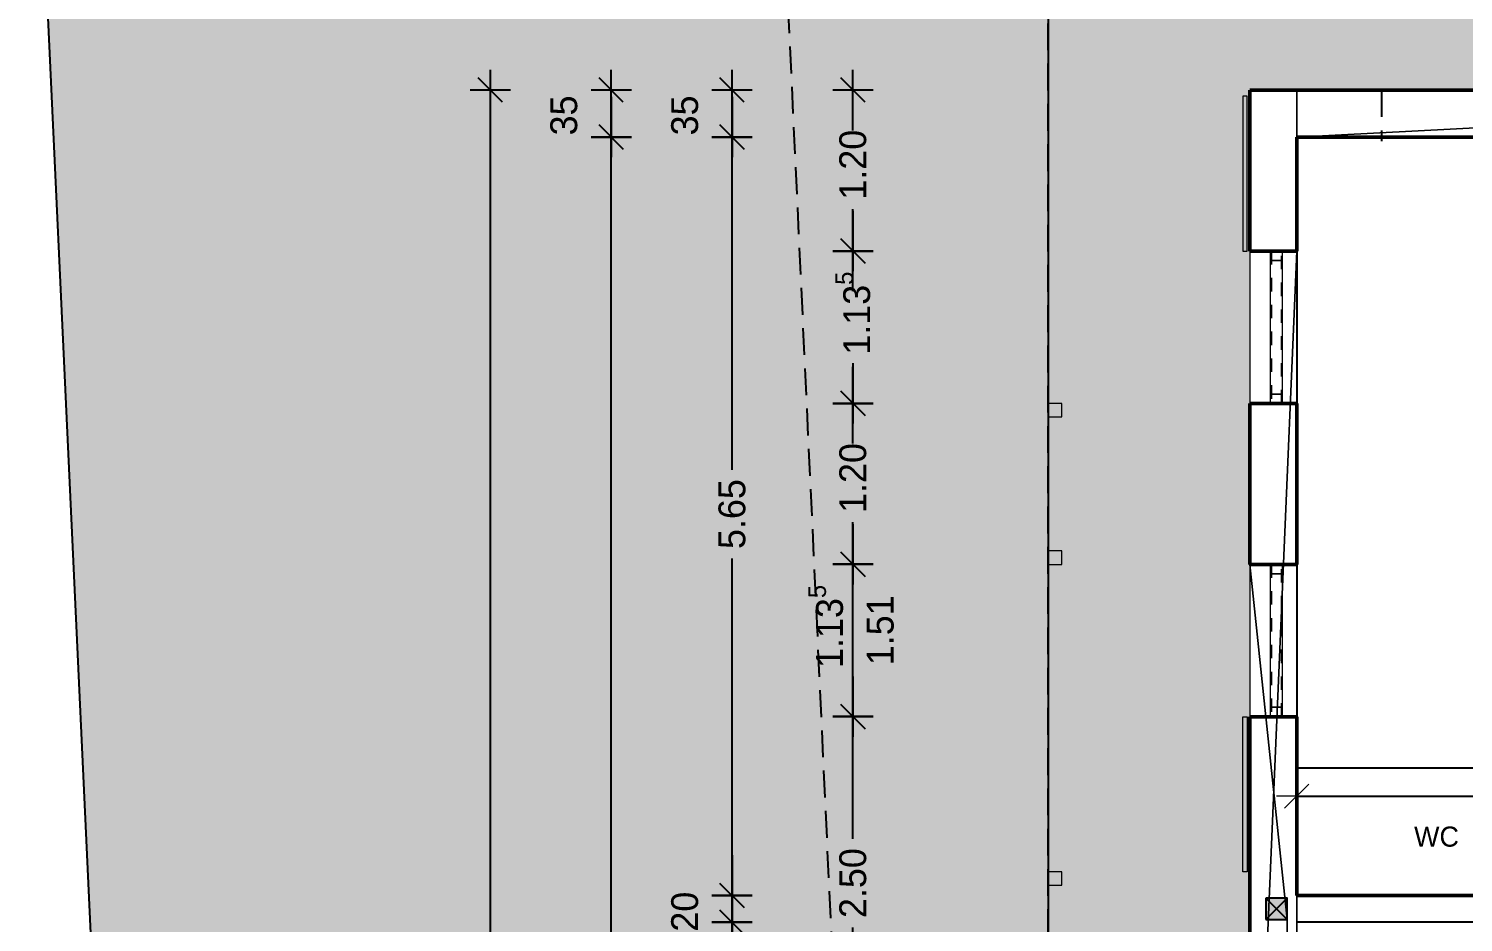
# Model space of a CAD drawing. Header units: metres. Extents: x 148.5 to 220.7, y 14.2 to 65.9.
# Drawn here: x 149.7 to 160.39, y 40.28 to 46.94 of the extents above; entities that cross this region are included whole.
import ezdxf

# ---------------------------------------------------------------- set-up
doc = ezdxf.new("R2010")
doc.units = ezdxf.units.M
doc.header["$XCLIPFRAME"] = 2
doc.header["$PDMODE"] = 65
for name, pattern in [('AUSGEZOGEN', [0]), ('PUNKT2_S9', [0.1, 0, -0.1]), ('VERDECKT2_S2', [0.27, 0.2, -0.07])]:
    doc.linetypes.add(name, pattern=pattern)
for name, color, linetype, lineweight in [('Allgemein01', 7, 'AUSGEZOGEN', 13), ('Allgemein03', 7, 'AUSGEZOGEN', 25), ('Design', 7, 'AUSGEZOGEN', 18), ('Fenster', 7, 'AUSGEZOGEN', 13), ('Fensterbank', 7, 'AUSGEZOGEN', 13), ('Fensterbrüstung', 7, 'AUSGEZOGEN', 13), ('Pfosten_ Stützen', 7, 'AUSGEZOGEN', 13), ('Raum', 250, 'AUSGEZOGEN', 13), ('Standard', 7, 'AUSGEZOGEN', 25), ('Stütze Holz', 7, 'AUSGEZOGEN', 13), ('Verschattung', 7, 'AUSGEZOGEN', 13), ('Wand Holz nicht tragend', 7, 'AUSGEZOGEN', 13), ('Wand Holz tragend', 7, 'AUSGEZOGEN', 13)]:
    doc.layers.add(name, color=color, linetype=linetype, lineweight=lineweight)
doc.styles.add('Posterama Text Light', font='')
doc.styles.get('Posterama Text Light').set_extended_font_data('Posterama Text Light')
doc.dimstyles.new('DIMSTYLE_3', dxfattribs={"dimtxt": 0.2, "dimasz": 0.3, "dimexe": 0, "dimexo": 1e-06, "dimgap": 0.1, "dimtad": 0, "dimrnd": 0.005, "dimzin": 0, "dimdsep": 46, "dimtxsty": 'Posterama Text Light', "dimblk1": 'ALL_ML_STRICH', "dimblk2": 'ALL_ML_STRICH', "dimsah": 1, "dimcen": 0, "dimse1": 1, "dimse2": 1, "dimclrd": 7, "dimclre": 7, "dimclrt": 7, "dimadec": 0, "dimazin": 0, "dimtfac": 1, "dimtdec": 0, "dimtix": 1, "dimtmove": 2, "dimatfit": 3, "dimfxl": 0, "dimtzin": 0, "dimlwd": 0, "dimlwe": 25, "dimarcsym": 0})
doc.dimstyles.new('DIMSTYLE_4', dxfattribs={"dimtxt": 0.2, "dimasz": 0.3, "dimexe": 0, "dimexo": 1e-06, "dimgap": 0.1, "dimtad": 0, "dimrnd": 0.005, "dimzin": 0, "dimdsep": 46, "dimtxsty": 'Posterama Text Light', "dimblk1": 'ALL_ML_STRICH', "dimblk2": 'ALL_ML_STRICH', "dimsah": 1, "dimcen": 0, "dimse1": 1, "dimse2": 1, "dimclrd": 7, "dimclre": 7, "dimclrt": 7, "dimadec": 0, "dimazin": 0, "dimtfac": 1, "dimtdec": 0, "dimtix": 1, "dimtmove": 2, "dimatfit": 3, "dimfxl": 0, "dimtzin": 0, "dimlwd": 0, "dimlwe": 25, "dimarcsym": 0})
doc.dimstyles.new('DIMSTYLE_5', dxfattribs={"dimtxt": 0.2, "dimasz": 0.3, "dimexe": 0, "dimexo": 1e-06, "dimgap": 0.1, "dimtad": 0, "dimdec": 3, "dimrnd": 0.005, "dimzin": 0, "dimdsep": 46, "dimtxsty": 'Posterama Text Light', "dimblk1": 'ALL_ML_STRICH', "dimblk2": 'ALL_ML_STRICH', "dimsah": 1, "dimcen": 0, "dimse1": 1, "dimse2": 1, "dimclrd": 7, "dimclre": 7, "dimclrt": 7, "dimadec": 0, "dimazin": 0, "dimtfac": 1, "dimtdec": 0, "dimtix": 1, "dimtmove": 2, "dimatfit": 3, "dimfxl": 0, "dimtzin": 0, "dimlwd": 0, "dimlwe": 25, "dimarcsym": 0})
doc.dimstyles.new('DIMSTYLE_8', dxfattribs={"dimtxt": 0.2, "dimasz": 0.3, "dimexe": 0, "dimexo": 1e-06, "dimgap": 0.1, "dimtad": 2, "dimdec": 1, "dimlfac": 100, "dimrnd": 0.5, "dimzin": 0, "dimdsep": 46, "dimtxsty": 'Posterama Text Light', "dimblk1": 'ALL_ML_STRICH', "dimblk2": 'ALL_ML_STRICH', "dimsah": 1, "dimcen": 0, "dimse1": 1, "dimse2": 1, "dimclrd": 7, "dimclre": 7, "dimclrt": 7, "dimadec": 0, "dimazin": 0, "dimtfac": 1, "dimtdec": 0, "dimtix": 1, "dimtmove": 2, "dimatfit": 3, "dimfxl": 0, "dimtvp": 1.2, "dimtzin": 0, "dimlwd": 0, "dimlwe": 18, "dimarcsym": 0})
doc.dimstyles.new('DIMSTYLE_9', dxfattribs={"dimtxt": 0.2, "dimasz": 0.3, "dimexe": 0, "dimexo": 1e-06, "dimgap": 0.1, "dimtad": 2, "dimdec": 3, "dimrnd": 0.005, "dimzin": 0, "dimdsep": 46, "dimtxsty": 'Posterama Text Light', "dimblk1": 'ALL_ML_STRICH', "dimblk2": 'ALL_ML_STRICH', "dimsah": 1, "dimcen": 0, "dimse1": 1, "dimse2": 1, "dimclrd": 7, "dimclre": 7, "dimclrt": 7, "dimadec": 0, "dimazin": 0, "dimtfac": 1, "dimtdec": 0, "dimtix": 1, "dimtmove": 2, "dimatfit": 3, "dimfxl": 0, "dimtzin": 0, "dimlwd": 0, "dimlwe": 18, "dimarcsym": 0})
picture_1 = doc.add_image_def('image1.jpg', size_in_pixel=(256, 256))
picture_2 = doc.add_image_def('image2.jpg', size_in_pixel=(256, 256))

# ---------------------------------------------------------------- blocks, each defined once
blk = doc.blocks.new('ALL_ML_STRICH')
at = {"color": 0, "linetype": 'ByBlock', "lineweight": -2}
for p, q in [((0, -0.5), (0, 0.5)), ((-1, 0), (0.5, 0)), ((-0.3, -0.3), (0.3, 0.3))]:
    blk.add_line(p, q, dxfattribs=at)
blk = doc.blocks.new('*D79')
at = {"layer": 'DEFPOINTS', "color": 7, "linetype": 'AUSGEZOGEN', "lineweight": 25, "transparency": 33554687}
for p in [(158.798, 51.849), (158.798, 46.485), (172.798, 46.485)]:
    blk.add_point(p, dxfattribs=at)
at = {"layer": 'Standard', "color": 7, "linetype": 'AUSGEZOGEN', "lineweight": -2, "transparency": 33554687}
for p, q in [((158.798, 51.849), (165.41, 51.849)), ((166.21, 51.849), (172.798, 51.849))]:
    blk.add_line(p, q, dxfattribs=at)
at = {"layer": 'Standard', "color": 7, "linetype": 'AUSGEZOGEN', "lineweight": 25, "transparency": 33554687, "xscale": 0.3, "yscale": 0.3, "zscale": 0.3, "rotation": 180}
blk.add_blockref('ALL_ML_STRICH', (158.798, 51.849), dxfattribs=at)
at = {"layer": 'Standard', "color": 7, "linetype": 'AUSGEZOGEN', "lineweight": 25, "transparency": 33554687, "xscale": 0.3, "yscale": 0.3, "zscale": 0.3}
blk.add_blockref('ALL_ML_STRICH', (172.798, 51.849), dxfattribs=at)
at = {"layer": 'Standard', "color": 7, "linetype": 'AUSGEZOGEN', "lineweight": 25, "transparency": 33554687, "insert": (165.81, 51.849), "char_height": 0.2, "width": 1, "attachment_point": 5, "style": 'Posterama Text Light'}
blk.add_mtext('\\A1;{\\A1;{14.00\\H0.132000;\\S^ ;}}', dxfattribs=at)
blk = doc.blocks.new('*D81')
at = {"layer": 'DEFPOINTS', "color": 7, "linetype": 'AUSGEZOGEN', "lineweight": 25, "transparency": 33554687}
for p in [(158.798, 46.485), (153.143, 28.482), (158.798, 28.482)]:
    blk.add_point(p, dxfattribs=at)
at = {"layer": 'Standard', "color": 7, "linetype": 'AUSGEZOGEN', "lineweight": -2, "transparency": 33554687}
for p, q in [((153.143, 37.982), (153.143, 46.485)), ((153.143, 28.482), (153.143, 37.042))]:
    blk.add_line(p, q, dxfattribs=at)
at = {"layer": 'Standard', "color": 7, "linetype": 'AUSGEZOGEN', "lineweight": 25, "transparency": 33554687, "xscale": 0.3, "yscale": 0.3, "zscale": 0.3}
for p, rotation in [((153.143, 46.485), 90), ((153.143, 28.482), 270)]:
    blk.add_blockref('ALL_ML_STRICH', p, dxfattribs=dict(at, rotation=rotation))
at = {"layer": 'Standard', "color": 7, "linetype": 'AUSGEZOGEN', "lineweight": 25, "transparency": 33554687, "insert": (153.143, 37.512), "char_height": 0.2, "width": 1.2, "attachment_point": 5, "rotation": 90, "style": 'Posterama Text Light'}
blk.add_mtext('\\A1;{\\A1;{18.00\\H0.132000;\\S5^ ;}}', dxfattribs=at)
blk = doc.blocks.new('*D92')
at = {"layer": 'DEFPOINTS', "color": 7, "linetype": 'AUSGEZOGEN', "lineweight": 25, "transparency": 33554687}
for p in [(159.148, 46.135), (154.043, 28.832), (159.148, 28.832)]:
    blk.add_point(p, dxfattribs=at)
at = {"layer": 'Standard', "color": 7, "linetype": 'AUSGEZOGEN', "lineweight": -2, "transparency": 33554687}
for p, q in [((154.043, 38.009), (154.043, 46.135)), ((154.043, 28.832), (154.043, 37.069))]:
    blk.add_line(p, q, dxfattribs=at)
at = {"layer": 'Standard', "color": 7, "linetype": 'AUSGEZOGEN', "lineweight": 25, "transparency": 33554687, "xscale": 0.3, "yscale": 0.3, "zscale": 0.3}
for p, rotation in [((154.043, 46.135), 90), ((154.043, 28.832), 270)]:
    blk.add_blockref('ALL_ML_STRICH', p, dxfattribs=dict(at, rotation=rotation))
at = {"layer": 'Standard', "color": 7, "linetype": 'AUSGEZOGEN', "lineweight": 25, "transparency": 33554687, "insert": (154.043, 37.539), "char_height": 0.2, "width": 1.2, "attachment_point": 5, "rotation": 90, "style": 'Posterama Text Light'}
blk.add_mtext('\\A1;{\\A1;{17.30\\H0.132000;\\S5^ ;}}', dxfattribs=at)
blk = doc.blocks.new('*D93')
at = {"layer": 'DEFPOINTS', "color": 7, "linetype": 'AUSGEZOGEN', "lineweight": 25, "transparency": 33554687}
for p in [(158.798, 46.485), (154.043, 46.135), (159.148, 46.135)]:
    blk.add_point(p, dxfattribs=at)
at = {"layer": 'Standard', "color": 7, "linetype": 'AUSGEZOGEN', "lineweight": -2, "transparency": 33554687}
blk.add_line((154.043, 46.135), (154.043, 46.485), dxfattribs=at)
at = {"layer": 'Standard', "color": 7, "linetype": 'AUSGEZOGEN', "lineweight": 25, "transparency": 33554687, "xscale": 0.3, "yscale": 0.3, "zscale": 0.3}
for p, rotation in [((154.043, 46.485), 90), ((154.043, 46.135), 270)]:
    blk.add_blockref('ALL_ML_STRICH', p, dxfattribs=dict(at, rotation=rotation))
at = {"layer": 'Standard', "color": 7, "linetype": 'AUSGEZOGEN', "lineweight": 25, "transparency": 33554687, "insert": (153.691, 46.296), "char_height": 0.2, "width": 0.8, "attachment_point": 5, "rotation": 90, "style": 'Posterama Text Light'}
blk.add_mtext('\\A1;{\\A1;{35\\H0.132000;\\S^ ;}}', dxfattribs=at)
blk = doc.blocks.new('*D94')
at = {"layer": 'DEFPOINTS', "color": 7, "linetype": 'AUSGEZOGEN', "lineweight": 25, "transparency": 33554687}
for p in [(158.798, 50.949), (158.798, 46.485), (159.148, 46.135)]:
    blk.add_point(p, dxfattribs=at)
at = {"layer": 'Standard', "color": 7, "linetype": 'AUSGEZOGEN', "lineweight": -2, "transparency": 33554687}
blk.add_line((158.798, 50.949), (159.148, 50.949), dxfattribs=at)
at = {"layer": 'Standard', "color": 7, "linetype": 'AUSGEZOGEN', "lineweight": 25, "transparency": 33554687, "xscale": 0.3, "yscale": 0.3, "zscale": 0.3, "rotation": 180}
blk.add_blockref('ALL_ML_STRICH', (158.798, 50.949), dxfattribs=at)
at = {"layer": 'Standard', "color": 7, "linetype": 'AUSGEZOGEN', "lineweight": 25, "transparency": 33554687, "xscale": 0.3, "yscale": 0.3, "zscale": 0.3}
blk.add_blockref('ALL_ML_STRICH', (159.148, 50.949), dxfattribs=at)
at = {"layer": 'Standard', "color": 7, "linetype": 'AUSGEZOGEN', "lineweight": 25, "transparency": 33554687, "insert": (158.959, 51.302), "char_height": 0.2, "width": 0.8, "attachment_point": 5, "style": 'Posterama Text Light'}
blk.add_mtext('\\A1;{\\A1;{35\\H0.132000;\\S^ ;}}', dxfattribs=at)
blk = doc.blocks.new('*D95')
at = {"layer": 'DEFPOINTS', "color": 7, "linetype": 'AUSGEZOGEN', "lineweight": 25, "transparency": 33554687}
for p in [(159.148, 50.949), (159.148, 46.135), (172.448, 46.135)]:
    blk.add_point(p, dxfattribs=at)
at = {"layer": 'Standard', "color": 7, "linetype": 'AUSGEZOGEN', "lineweight": -2, "transparency": 33554687}
for p, q in [((159.148, 50.949), (165.425, 50.949)), ((166.225, 50.949), (172.448, 50.949))]:
    blk.add_line(p, q, dxfattribs=at)
at = {"layer": 'Standard', "color": 7, "linetype": 'AUSGEZOGEN', "lineweight": 25, "transparency": 33554687, "xscale": 0.3, "yscale": 0.3, "zscale": 0.3, "rotation": 180}
blk.add_blockref('ALL_ML_STRICH', (159.148, 50.949), dxfattribs=at)
at = {"layer": 'Standard', "color": 7, "linetype": 'AUSGEZOGEN', "lineweight": 25, "transparency": 33554687, "xscale": 0.3, "yscale": 0.3, "zscale": 0.3}
blk.add_blockref('ALL_ML_STRICH', (172.448, 50.949), dxfattribs=at)
at = {"layer": 'Standard', "color": 7, "linetype": 'AUSGEZOGEN', "lineweight": 25, "transparency": 33554687, "insert": (165.825, 50.949), "char_height": 0.2, "width": 1, "attachment_point": 5, "style": 'Posterama Text Light'}
blk.add_mtext('\\A1;{\\A1;{13.30\\H0.132000;\\S^ ;}}', dxfattribs=at)
blk = doc.blocks.new('Fensterbank_4_$F2')
at = {"layer": 'Fensterbank', "color": 7, "linetype": 'AUSGEZOGEN', "lineweight": 18, "transparency": 33554687}
blk.add_line((0, -0.16), (1.135, -0.16), dxfattribs=at)
blk = doc.blocks.new('Fenster_2_$F2')
at = {"layer": 'Fenster', "transparency": 33554687}
for points in [[(0, -0.007), (0.07, -0.007), (0.07, 0.085), (0, 0.085), (0, -0.007)], [(0.07, -0.007), (1.065, -0.007), (1.065, 0.085), (0.07, 0.085), (0.07, -0.007)], [(1.065, -0.007), (1.135, -0.007), (1.135, 0.085), (1.065, 0.085), (1.065, -0.007)]]:
    blk.add_lwpolyline(points, close=True, dxfattribs=at)
blk = doc.blocks.new('Schiebeladen_1_$F2')
at = {"layer": 'Verschattung', "transparency": 33554687}
blk.add_lwpolyline([(-1.155, -0.21), (0, -0.21), (0, -0.18), (-1.155, -0.18), (-1.155, -0.21)], close=True, dxfattribs=at)
blk = doc.blocks.new('Schiebeladen_2_$F2')
at = {"layer": 'Verschattung', "transparency": 33554687}
blk.add_lwpolyline([(-1.155, -0.21), (0, -0.21), (0, -0.18), (-1.155, -0.18), (-1.155, -0.21)], close=True, dxfattribs=at)
blk = doc.blocks.new('*D123')
at = {"layer": 'DEFPOINTS', "color": 7, "linetype": 'AUSGEZOGEN', "lineweight": 25, "transparency": 33554687}
for p in [(159.148, 40.285), (154.943, 28.832), (159.148, 28.832)]:
    blk.add_point(p, dxfattribs=at)
at = {"layer": 'Standard', "color": 7, "linetype": 'AUSGEZOGEN', "lineweight": -2, "transparency": 33554687}
for p, q in [((154.943, 35.123), (154.943, 40.285)), ((154.943, 28.832), (154.943, 34.183))]:
    blk.add_line(p, q, dxfattribs=at)
at = {"layer": 'Standard', "color": 7, "linetype": 'AUSGEZOGEN', "lineweight": 25, "transparency": 33554687, "xscale": 0.3, "yscale": 0.3, "zscale": 0.3}
for p, rotation in [((154.943, 40.285), 90), ((154.943, 28.832), 270)]:
    blk.add_blockref('ALL_ML_STRICH', p, dxfattribs=dict(at, rotation=rotation))
at = {"layer": 'Standard', "color": 7, "linetype": 'AUSGEZOGEN', "lineweight": 25, "transparency": 33554687, "insert": (154.943, 34.653), "char_height": 0.2, "width": 1.2, "attachment_point": 5, "rotation": 90, "style": 'Posterama Text Light'}
blk.add_mtext('\\A1;{\\A1;{11.45\\H0.132000;\\S5^ ;}}', dxfattribs=at)
blk = doc.blocks.new('*D124')
at = {"layer": 'DEFPOINTS', "color": 7, "linetype": 'AUSGEZOGEN', "lineweight": 25, "transparency": 33554687}
for p in [(159.148, 40.485), (154.943, 40.285), (159.148, 40.285)]:
    blk.add_point(p, dxfattribs=at)
at = {"layer": 'Standard', "color": 7, "linetype": 'AUSGEZOGEN', "lineweight": -2, "transparency": 33554687}
blk.add_line((154.943, 40.285), (154.943, 40.485), dxfattribs=at)
at = {"layer": 'Standard', "color": 7, "linetype": 'AUSGEZOGEN', "lineweight": 25, "transparency": 33554687, "xscale": 0.3, "yscale": 0.3, "zscale": 0.3}
for p, rotation in [((154.943, 40.485), 90), ((154.943, 40.285), 270)]:
    blk.add_blockref('ALL_ML_STRICH', p, dxfattribs=dict(at, rotation=rotation))
at = {"layer": 'Standard', "color": 7, "linetype": 'AUSGEZOGEN', "lineweight": 25, "transparency": 33554687, "insert": (154.591, 40.364), "char_height": 0.2, "width": 0.8, "attachment_point": 5, "rotation": 90, "style": 'Posterama Text Light'}
blk.add_mtext('\\A1;{\\A1;{20\\H0.132000;\\S^ ;}}', dxfattribs=at)
blk = doc.blocks.new('*D125')
at = {"layer": 'DEFPOINTS', "color": 7, "linetype": 'AUSGEZOGEN', "lineweight": 25, "transparency": 33554687}
for p in [(159.148, 46.135), (154.943, 40.485), (159.148, 40.485)]:
    blk.add_point(p, dxfattribs=at)
at = {"layer": 'Standard', "color": 7, "linetype": 'AUSGEZOGEN', "lineweight": -2, "transparency": 33554687}
for p, q in [((154.943, 43.656), (154.943, 46.135)), ((154.943, 40.485), (154.943, 42.996))]:
    blk.add_line(p, q, dxfattribs=at)
at = {"layer": 'Standard', "color": 7, "linetype": 'AUSGEZOGEN', "lineweight": 25, "transparency": 33554687, "xscale": 0.3, "yscale": 0.3, "zscale": 0.3}
for p, rotation in [((154.943, 46.135), 90), ((154.943, 40.485), 270)]:
    blk.add_blockref('ALL_ML_STRICH', p, dxfattribs=dict(at, rotation=rotation))
at = {"layer": 'Standard', "color": 7, "linetype": 'AUSGEZOGEN', "lineweight": 25, "transparency": 33554687, "insert": (154.943, 43.326), "char_height": 0.2, "width": 0.8, "attachment_point": 5, "rotation": 90, "style": 'Posterama Text Light'}
blk.add_mtext('\\A1;{\\A1;{5.65\\H0.132000;\\S^ ;}}', dxfattribs=at)
blk = doc.blocks.new('*D126')
at = {"layer": 'DEFPOINTS', "color": 7, "linetype": 'AUSGEZOGEN', "lineweight": 25, "transparency": 33554687}
for p in [(158.798, 46.485), (154.943, 46.135), (159.148, 46.135)]:
    blk.add_point(p, dxfattribs=at)
at = {"layer": 'Standard', "color": 7, "linetype": 'AUSGEZOGEN', "lineweight": -2, "transparency": 33554687}
blk.add_line((154.943, 46.135), (154.943, 46.485), dxfattribs=at)
at = {"layer": 'Standard', "color": 7, "linetype": 'AUSGEZOGEN', "lineweight": 25, "transparency": 33554687, "xscale": 0.3, "yscale": 0.3, "zscale": 0.3}
for p, rotation in [((154.943, 46.485), 90), ((154.943, 46.135), 270)]:
    blk.add_blockref('ALL_ML_STRICH', p, dxfattribs=dict(at, rotation=rotation))
at = {"layer": 'Standard', "color": 7, "linetype": 'AUSGEZOGEN', "lineweight": 25, "transparency": 33554687, "insert": (154.591, 46.296), "char_height": 0.2, "width": 0.8, "attachment_point": 5, "rotation": 90, "style": 'Posterama Text Light'}
blk.add_mtext('\\A1;{\\A1;{35\\H0.132000;\\S^ ;}}', dxfattribs=at)
blk = doc.blocks.new('*D127')
at = {"layer": 'DEFPOINTS', "color": 7, "linetype": 'AUSGEZOGEN', "lineweight": 25, "transparency": 33554687}
for p in [(158.798, 50.049), (158.798, 46.485), (159.148, 46.135)]:
    blk.add_point(p, dxfattribs=at)
at = {"layer": 'Standard', "color": 7, "linetype": 'AUSGEZOGEN', "lineweight": -2, "transparency": 33554687}
blk.add_line((158.798, 50.049), (159.148, 50.049), dxfattribs=at)
at = {"layer": 'Standard', "color": 7, "linetype": 'AUSGEZOGEN', "lineweight": 25, "transparency": 33554687, "xscale": 0.3, "yscale": 0.3, "zscale": 0.3, "rotation": 180}
blk.add_blockref('ALL_ML_STRICH', (158.798, 50.049), dxfattribs=at)
at = {"layer": 'Standard', "color": 7, "linetype": 'AUSGEZOGEN', "lineweight": 25, "transparency": 33554687, "xscale": 0.3, "yscale": 0.3, "zscale": 0.3}
blk.add_blockref('ALL_ML_STRICH', (159.148, 50.049), dxfattribs=at)
at = {"layer": 'Standard', "color": 7, "linetype": 'AUSGEZOGEN', "lineweight": 25, "transparency": 33554687, "insert": (158.959, 50.402), "char_height": 0.2, "width": 0.8, "attachment_point": 5, "style": 'Posterama Text Light'}
blk.add_mtext('\\A1;{\\A1;{35\\H0.132000;\\S^ ;}}', dxfattribs=at)
blk = doc.blocks.new('*D128')
at = {"layer": 'DEFPOINTS', "color": 7, "linetype": 'AUSGEZOGEN', "lineweight": 25, "transparency": 33554687}
for p in [(159.148, 50.049), (159.148, 46.135), (165.398, 46.135)]:
    blk.add_point(p, dxfattribs=at)
at = {"layer": 'Standard', "color": 7, "linetype": 'AUSGEZOGEN', "lineweight": -2, "transparency": 33554687}
for p, q in [((159.148, 50.049), (161.966, 50.049)), ((162.626, 50.049), (165.398, 50.049))]:
    blk.add_line(p, q, dxfattribs=at)
at = {"layer": 'Standard', "color": 7, "linetype": 'AUSGEZOGEN', "lineweight": 25, "transparency": 33554687, "xscale": 0.3, "yscale": 0.3, "zscale": 0.3, "rotation": 180}
blk.add_blockref('ALL_ML_STRICH', (159.148, 50.049), dxfattribs=at)
at = {"layer": 'Standard', "color": 7, "linetype": 'AUSGEZOGEN', "lineweight": 25, "transparency": 33554687, "xscale": 0.3, "yscale": 0.3, "zscale": 0.3}
blk.add_blockref('ALL_ML_STRICH', (165.398, 50.049), dxfattribs=at)
at = {"layer": 'Standard', "color": 7, "linetype": 'AUSGEZOGEN', "lineweight": 25, "transparency": 33554687, "insert": (162.296, 50.049), "char_height": 0.2, "width": 0.8, "attachment_point": 5, "style": 'Posterama Text Light'}
blk.add_mtext('\\A1;{\\A1;{6.25\\H0.132000;\\S^ ;}}', dxfattribs=at)
blk = doc.blocks.new('*D144')
at = {"layer": 'DEFPOINTS', "color": 7, "linetype": 'AUSGEZOGEN', "lineweight": 25, "transparency": 33554687}
for p in [(158.798, 41.817), (155.843, 39.317), (158.798, 39.317)]:
    blk.add_point(p, dxfattribs=at)
at = {"layer": 'Standard', "color": 7, "linetype": 'AUSGEZOGEN', "lineweight": -2, "transparency": 33554687}
for p, q in [((155.843, 40.907), (155.843, 41.817)), ((155.843, 39.317), (155.843, 40.247))]:
    blk.add_line(p, q, dxfattribs=at)
at = {"layer": 'Standard', "color": 7, "linetype": 'AUSGEZOGEN', "lineweight": 25, "transparency": 33554687, "xscale": 0.3, "yscale": 0.3, "zscale": 0.3}
for p, rotation in [((155.843, 41.817), 90), ((155.843, 39.317), 270)]:
    blk.add_blockref('ALL_ML_STRICH', p, dxfattribs=dict(at, rotation=rotation))
at = {"layer": 'Standard', "color": 7, "linetype": 'AUSGEZOGEN', "lineweight": 25, "transparency": 33554687, "insert": (155.843, 40.577), "char_height": 0.2, "width": 0.8, "attachment_point": 5, "rotation": 90, "style": 'Posterama Text Light'}
blk.add_mtext('\\A1;{\\A1;{2.50\\H0.132000;\\S^ ;}}', dxfattribs=at)
blk = doc.blocks.new('*D145')
at = {"layer": 'DEFPOINTS', "color": 7, "linetype": 'AUSGEZOGEN', "lineweight": 25, "transparency": 33554687}
for p in [(158.798, 42.952), (155.843, 41.817), (158.798, 41.817)]:
    blk.add_point(p, dxfattribs=at)
at = {"layer": 'Standard', "color": 7, "linetype": 'AUSGEZOGEN', "lineweight": -2, "transparency": 33554687}
blk.add_line((155.843, 41.817), (155.843, 42.952), dxfattribs=at)
at = {"layer": 'Standard', "color": 7, "linetype": 'AUSGEZOGEN', "lineweight": 25, "transparency": 33554687, "xscale": 0.3, "yscale": 0.3, "zscale": 0.3}
for p, rotation in [((155.843, 42.952), 90), ((155.843, 41.817), 270)]:
    blk.add_blockref('ALL_ML_STRICH', p, dxfattribs=dict(at, rotation=rotation))
at = {"layer": 'Standard', "color": 7, "linetype": 'AUSGEZOGEN', "lineweight": 25, "transparency": 33554687, "insert": (155.641, 42.489), "char_height": 0.2, "width": 1, "attachment_point": 5, "rotation": 90, "style": 'Posterama Text Light'}
blk.add_mtext('\\A1;{\\A1;{1.13\\H0.132000;\\S5^ ;}}', dxfattribs=at)
at = {"layer": 'Standard', "color": 7, "linetype": 'AUSGEZOGEN', "lineweight": 25, "transparency": 33554687, "insert": (155.946, 42.2), "char_height": 0.2, "width": 0.01, "attachment_point": 1, "rotation": 90, "line_spacing_factor": 0.60241, "style": 'Posterama Text Light'}
blk.add_mtext('\\A1;{1.51\\H0.132000;\\S^ ;}', dxfattribs=at)
blk = doc.blocks.new('*D146')
at = {"layer": 'DEFPOINTS', "color": 7, "linetype": 'AUSGEZOGEN', "lineweight": 25, "transparency": 33554687}
for p in [(158.798, 44.151), (155.843, 42.952), (158.798, 42.952)]:
    blk.add_point(p, dxfattribs=at)
at = {"layer": 'Standard', "color": 7, "linetype": 'AUSGEZOGEN', "lineweight": -2, "transparency": 33554687}
for p, q in [((155.843, 43.925), (155.843, 44.151)), ((155.843, 42.952), (155.843, 43.265))]:
    blk.add_line(p, q, dxfattribs=at)
at = {"layer": 'Standard', "color": 7, "linetype": 'AUSGEZOGEN', "lineweight": 25, "transparency": 33554687, "xscale": 0.3, "yscale": 0.3, "zscale": 0.3}
for p, rotation in [((155.843, 44.151), 90), ((155.843, 42.952), 270)]:
    blk.add_blockref('ALL_ML_STRICH', p, dxfattribs=dict(at, rotation=rotation))
at = {"layer": 'Standard', "color": 7, "linetype": 'AUSGEZOGEN', "lineweight": 25, "transparency": 33554687, "insert": (155.843, 43.595), "char_height": 0.2, "width": 0.8, "attachment_point": 5, "rotation": 90, "style": 'Posterama Text Light'}
blk.add_mtext('\\A1;{\\A1;{1.20\\H0.132000;\\S^ ;}}', dxfattribs=at)
blk = doc.blocks.new('*D147')
at = {"layer": 'DEFPOINTS', "color": 7, "linetype": 'AUSGEZOGEN', "lineweight": 25, "transparency": 33554687}
for p in [(158.798, 45.286), (155.843, 44.151), (158.798, 44.151)]:
    blk.add_point(p, dxfattribs=at)
at = {"layer": 'Standard', "color": 7, "linetype": 'AUSGEZOGEN', "lineweight": -2, "transparency": 33554687}
for p, q in [((155.843, 45.223), (155.843, 45.286)), ((155.843, 44.151), (155.843, 44.423))]:
    blk.add_line(p, q, dxfattribs=at)
at = {"layer": 'Standard', "color": 7, "linetype": 'AUSGEZOGEN', "lineweight": 25, "transparency": 33554687, "xscale": 0.3, "yscale": 0.3, "zscale": 0.3}
for p, rotation in [((155.843, 45.286), 90), ((155.843, 44.151), 270)]:
    blk.add_blockref('ALL_ML_STRICH', p, dxfattribs=dict(at, rotation=rotation))
at = {"layer": 'Standard', "color": 7, "linetype": 'AUSGEZOGEN', "lineweight": 25, "transparency": 33554687, "insert": (155.843, 44.823), "char_height": 0.2, "width": 1, "attachment_point": 5, "rotation": 90, "style": 'Posterama Text Light'}
blk.add_mtext('\\A1;{\\A1;{1.13\\H0.132000;\\S5^ ;}}', dxfattribs=at)
blk = doc.blocks.new('*D148')
at = {"layer": 'DEFPOINTS', "color": 7, "linetype": 'AUSGEZOGEN', "lineweight": 25, "transparency": 33554687}
for p in [(158.798, 46.485), (155.843, 45.286), (158.798, 45.286)]:
    blk.add_point(p, dxfattribs=at)
at = {"layer": 'Standard', "color": 7, "linetype": 'AUSGEZOGEN', "lineweight": -2, "transparency": 33554687}
for p, q in [((155.843, 46.259), (155.843, 46.485)), ((155.843, 45.286), (155.843, 45.599))]:
    blk.add_line(p, q, dxfattribs=at)
at = {"layer": 'Standard', "color": 7, "linetype": 'AUSGEZOGEN', "lineweight": 25, "transparency": 33554687, "xscale": 0.3, "yscale": 0.3, "zscale": 0.3}
for p, rotation in [((155.843, 46.485), 90), ((155.843, 45.286), 270)]:
    blk.add_blockref('ALL_ML_STRICH', p, dxfattribs=dict(at, rotation=rotation))
at = {"layer": 'Standard', "color": 7, "linetype": 'AUSGEZOGEN', "lineweight": 25, "transparency": 33554687, "insert": (155.843, 45.929), "char_height": 0.2, "width": 0.8, "attachment_point": 5, "rotation": 90, "style": 'Posterama Text Light'}
blk.add_mtext('\\A1;{\\A1;{1.20\\H0.132000;\\S^ ;}}', dxfattribs=at)
blk = doc.blocks.new('*D149')
at = {"layer": 'DEFPOINTS', "color": 7, "linetype": 'AUSGEZOGEN', "lineweight": 25, "transparency": 33554687}
for p in [(158.798, 49.149), (158.798, 46.485), (160.948, 46.485)]:
    blk.add_point(p, dxfattribs=at)
at = {"layer": 'Standard', "color": 7, "linetype": 'AUSGEZOGEN', "lineweight": -2, "transparency": 33554687}
for p, q in [((158.798, 49.149), (159.601, 49.149)), ((160.261, 49.149), (160.948, 49.149))]:
    blk.add_line(p, q, dxfattribs=at)
at = {"layer": 'Standard', "color": 7, "linetype": 'AUSGEZOGEN', "lineweight": 25, "transparency": 33554687, "xscale": 0.3, "yscale": 0.3, "zscale": 0.3, "rotation": 180}
blk.add_blockref('ALL_ML_STRICH', (158.798, 49.149), dxfattribs=at)
at = {"layer": 'Standard', "color": 7, "linetype": 'AUSGEZOGEN', "lineweight": 25, "transparency": 33554687, "xscale": 0.3, "yscale": 0.3, "zscale": 0.3}
blk.add_blockref('ALL_ML_STRICH', (160.948, 49.149), dxfattribs=at)
at = {"layer": 'Standard', "color": 7, "linetype": 'AUSGEZOGEN', "lineweight": 25, "transparency": 33554687, "insert": (159.931, 49.149), "char_height": 0.2, "width": 0.8, "attachment_point": 5, "style": 'Posterama Text Light'}
blk.add_mtext('\\A1;{\\A1;{2.15\\H0.132000;\\S^ ;}}', dxfattribs=at)
blk = doc.blocks.new('*D170')
at = {"layer": 'DEFPOINTS', "color": 7, "linetype": 'AUSGEZOGEN', "lineweight": 18, "transparency": 33554687}
for p in [(159.148, 41.224), (159.148, 40.485), (163.898, 40.363)]:
    blk.add_point(p, dxfattribs=at)
at = {"layer": 'Standard', "color": 7, "linetype": 'AUSGEZOGEN', "lineweight": -2, "transparency": 33554687}
for p, q in [((159.148, 41.224), (161.221, 41.224)), ((161.881, 41.224), (163.898, 41.224))]:
    blk.add_line(p, q, dxfattribs=at)
at = {"layer": 'Standard', "color": 7, "linetype": 'AUSGEZOGEN', "lineweight": 18, "transparency": 33554687, "xscale": 0.3, "yscale": 0.3, "zscale": 0.3, "rotation": 180}
blk.add_blockref('ALL_ML_STRICH', (159.148, 41.224), dxfattribs=at)
at = {"layer": 'Standard', "color": 7, "linetype": 'AUSGEZOGEN', "lineweight": 18, "transparency": 33554687, "xscale": 0.3, "yscale": 0.3, "zscale": 0.3}
blk.add_blockref('ALL_ML_STRICH', (163.898, 41.224), dxfattribs=at)
at = {"layer": 'Standard', "color": 7, "linetype": 'AUSGEZOGEN', "lineweight": 18, "transparency": 33554687, "insert": (161.551, 41.224), "char_height": 0.2, "width": 0.8, "attachment_point": 5, "style": 'Posterama Text Light'}
blk.add_mtext('\\A1;{\\A1;{4.75\\H0.132000;\\S^ ;}}', dxfattribs=at)

msp = doc.modelspace()

# ---------------------------------------------------------------- hatches: boundary and pattern name
at = {"layer": 'Design', "linetype": 'AUSGEZOGEN', "lineweight": 25, "transparency": 33554687}
h = msp.add_hatch(color=55, dxfattribs=at)
h.paths.add_polyline_path([(179.3997, 22.8108), (179.4062, 22.7934), (179.8343, 22.918), (179.8244, 23.3615), (179.8137, 23.3627), (179.8244, 23.3644), (179.3348, 45.4282), (179.3425, 45.8699), (179.3143, 45.8729), (179.3427, 45.8775), (179.5599, 58.3434), (179.5313, 58.35), (179.5601, 58.352), (179.5678, 58.7935), (149.705, 50.1056), (150.4603, 33.8782), (151.3693, 14.6325), (151.794, 14.7561), (151.7852, 14.7892), (151.8007, 14.758), (179.401, 22.7919)])
h.paths.add_polyline_path([(172.8178, 34.6148), (172.8178, 34.6423), (172.8478, 34.6423), (172.8478, 34.6148)], flags=16)
h.paths.add_polyline_path([(172.8178, 37.0619), (172.8478, 37.0619), (172.8478, 35.9069), (172.8178, 35.9069)], flags=16)
h.paths.add_polyline_path([(172.7978, 28.4819), (158.7978, 28.4819), (158.7978, 46.4848), (172.7978, 46.4848)], flags=16)
h.paths.add_polyline_path([(179.3071, 58.4269), (179.3106, 58.4318), (179.3244, 58.419)], flags=16)
h.paths.add_polyline_path([(155.5781, 42.4093), (155.5781, 42.4093), (155.5225, 42.4067)], flags=16)
at = {"layer": 'Stütze Holz', "linetype": 'AUSGEZOGEN', "lineweight": 18, "transparency": 33554687}
msp.add_hatch(color=31, dxfattribs=at).paths.add_polyline_path([(158.9168, 40.3048), (159.0768, 40.3048), (159.0768, 40.4648), (158.9168, 40.4648)])

# ---------------------------------------------------------------- linework, layer by layer
at = {"layer": 'Allgemein01', "color": 7, "linetype": 'VERDECKT2_S2', "lineweight": 25, "transparency": 33554687}
msp.add_line((159.7791, 46.4848), (159.7791, 46.1048), dxfattribs=at)
at = {"layer": 'Allgemein01', "color": 1, "linetype": 'VERDECKT2_S2', "lineweight": 25, "transparency": 33554687}
msp.add_lwpolyline([(157.2978, 47.9848), (174.2978, 47.9848), (174.2978, 26.9819), (157.2978, 26.9819), (157.2978, 47.9848)], close=True, dxfattribs=at)
at = {"layer": 'Allgemein03', "color": 7, "linetype": 'AUSGEZOGEN', "lineweight": 25, "transparency": 33554687}
msp.add_lwpolyline([(159.1478, 41.4348), (163.1792, 41.4348), (163.1792, 40.4848), (161.2772, 40.4848), (161.2772, 41.4348)], dxfattribs=at)
at = {"layer": 'Fensterbrüstung', "transparency": 33554687}
for p, q in [((158.7978, 45.2856), (158.7978, 44.1506)), ((159.1478, 44.1506), (159.1478, 45.2856)), ((158.7978, 42.9517), (158.7978, 41.8167)), ((159.1478, 41.8167), (159.1478, 42.9517))]:
    msp.add_line(p, q, dxfattribs=at)
at = {"layer": 'Raum', "color": 7, "linetype": 'AUSGEZOGEN', "lineweight": 25, "transparency": 33554687}
for p, q in [((165.3978, 46.1348), (159.1478, 46.1348)), ((159.1478, 46.1348), (159.1478, 41.4348)), ((159.1478, 41.4348), (159.1478, 40.4848)), ((159.1478, 40.4848), (163.1792, 40.4848)), ((163.8198, 40.2848), (159.1478, 40.2848))]:
    msp.add_line(p, q, dxfattribs=at)
at = {"layer": 'Standard', "color": 7, "linetype": 'AUSGEZOGEN', "lineweight": 25, "transparency": 33554687}
msp.add_line((149.705, 50.1056), (150.4603, 33.8782), dxfattribs=at)
at = {"layer": 'Standard', "color": 5, "linetype": 'VERDECKT2_S2', "lineweight": 25, "transparency": 33554687}
msp.add_line((155.3455, 47.4082), (156.0289, 32.7261), dxfattribs=at)
at = {"layer": 'Standard', "color": 7, "linetype": 'AUSGEZOGEN', "lineweight": 25, "transparency": 33554687}
msp.add_lwpolyline([(158.9168, 40.4648), (159.0768, 40.3048), (159.0768, 40.4648), (158.9168, 40.3048)], dxfattribs=at)
at = {"layer": 'Stütze Holz', "transparency": 33554687}
for p, q in [((157.3978, 44.1506), (157.2978, 44.1506)), ((157.2978, 44.1506), (157.2978, 44.0506)), ((157.3978, 44.0506), (157.3978, 44.1506)), ((157.2978, 44.0506), (157.3978, 44.0506)), ((157.3978, 43.0517), (157.2978, 43.0517)), ((157.2978, 43.0517), (157.2978, 42.9517)), ((157.2978, 42.9517), (157.3978, 42.9517)), ((157.3978, 42.9517), (157.3978, 43.0517)), ((157.3978, 40.6617), (157.2978, 40.6617)), ((157.2978, 40.6617), (157.2978, 40.5617)), ((157.3978, 40.5617), (157.3978, 40.6617)), ((157.2978, 40.5617), (157.3978, 40.5617))]:
    msp.add_line(p, q, dxfattribs=at)
at = {"layer": 'Stütze Holz', "color": 7, "linetype": 'AUSGEZOGEN', "lineweight": 25, "transparency": 33554687}
for p, q in [((159.0768, 40.4648), (158.9168, 40.4648)), ((158.9168, 40.4648), (158.9168, 40.3048)), ((159.0768, 40.3048), (159.0768, 40.4648)), ((158.9168, 40.3048), (159.0768, 40.3048))]:
    msp.add_line(p, q, dxfattribs=at)
at = {"layer": 'Wand Holz nicht tragend', "color": 7, "linetype": 'AUSGEZOGEN', "lineweight": 25, "transparency": 33554687}
msp.add_line((157.2978, 47.9848), (157.2978, 26.9819), dxfattribs=at)
at = {"layer": 'Wand Holz nicht tragend', "color": 1, "linetype": 'AUSGEZOGEN', "lineweight": 50, "transparency": 33554687}
msp.add_line((163.6978, 40.4848), (159.1478, 40.4848), dxfattribs=at)
at = {"layer": 'Wand Holz tragend', "color": 1, "linetype": 'AUSGEZOGEN', "lineweight": 50, "transparency": 33554687}
for p, q in [((158.7978, 46.4848), (158.7978, 45.2856)), ((159.1478, 46.4848), (158.7978, 46.4848)), ((160.9478, 46.4848), (159.1478, 46.4848)), ((159.1478, 46.1348), (160.9478, 46.1348)), ((159.1478, 45.2856), (159.1478, 46.1348)), ((158.9578, 45.2856), (158.7978, 45.2856)), ((159.0358, 45.2856), (158.9578, 45.2856)), ((159.1478, 45.2856), (159.0358, 45.2856)), ((158.7978, 44.1506), (158.9578, 44.1506)), ((158.7978, 44.1506), (158.7978, 42.9517)), ((158.9578, 44.1506), (159.0358, 44.1506)), ((159.0358, 44.1506), (159.1478, 44.1506)), ((159.1478, 42.9517), (159.1478, 44.1506)), ((158.9578, 42.9517), (158.7978, 42.9517)), ((159.0358, 42.9517), (158.9578, 42.9517)), ((159.1478, 42.9517), (159.0358, 42.9517)), ((158.7978, 41.8167), (158.9578, 41.8167)), ((158.7978, 41.8167), (158.7978, 39.3169)), ((158.9578, 41.8167), (159.0358, 41.8167)), ((159.0358, 41.8167), (159.1478, 41.8167)), ((159.1478, 40.4848), (159.1478, 41.8167))]:
    msp.add_line(p, q, dxfattribs=at)
at = {"layer": 'Wand Holz tragend', "color": 5, "linetype": 'PUNKT2_S9', "lineweight": 25, "transparency": 33554687}
for p, q in [((158.9578, 45.2856), (158.9578, 44.1506)), ((159.0358, 45.2856), (158.9578, 45.2856)), ((159.0358, 44.1506), (159.0358, 45.2856)), ((158.9578, 44.1506), (159.0358, 44.1506)), ((158.9578, 42.9517), (158.9578, 41.8167)), ((159.0358, 42.9517), (158.9578, 42.9517)), ((159.0358, 41.8167), (159.0358, 42.9517)), ((158.9578, 41.8167), (159.0358, 41.8167))]:
    msp.add_line(p, q, dxfattribs=at)

# ---------------------------------------------------------------- block references
at = {"layer": 'Fenster', "transparency": 33554687, "rotation": 90}
for p in [(159.0358, 44.1506), (159.0358, 41.8167)]:
    msp.add_blockref('Fenster_2_$F2', p, dxfattribs=at)
at = {"layer": 'Verschattung', "transparency": 33554687, "rotation": 270}
msp.add_blockref('Schiebeladen_1_$F2', (158.9578, 45.2856), dxfattribs=at)
at = {"layer": 'Verschattung', "transparency": 33554687, "xscale": -1, "rotation": 270}
msp.add_blockref('Schiebeladen_2_$F2', (158.9578, 41.8167), dxfattribs=at)
at = {"layer": 'Wand Holz tragend', "color": 7, "linetype": 'AUSGEZOGEN', "lineweight": 25, "transparency": 33554687, "rotation": 270}
for p in [(158.9578, 45.2856), (158.9578, 45.2856), (158.9578, 42.9517), (158.9578, 42.9517)]:
    msp.add_blockref('Fensterbank_4_$F2', p, dxfattribs=at)

# ---------------------------------------------------------------- texts
at = {"layer": 'Pfosten_ Stützen', "color": 7, "linetype": 'AUSGEZOGEN', "lineweight": 25, "transparency": 33554687, "insert": (160.1888, 40.8463), "char_height": 0.15, "width": 0.4275, "attachment_point": 8, "style": 'Posterama Text Light'}
msp.add_mtext('\\A1;{\\fPosterama Text Light|i0|b0;\\H0.150000;\\W1.000000;\\C7;WC}\\P', dxfattribs=at)

# ---------------------------------------------------------------- dimensions: what is measured, and where the dimension line sits
at = {"layer": 'Standard', "color": 7, "linetype": 'AUSGEZOGEN', "lineweight": 25, "transparency": 33554687}
for base, p1, p2, dimstyle, picture, middle in [((172.7978, 51.8487), (158.7978, 46.4848), (172.7978, 46.4848), 'DIMSTYLE_3', '*D79', (165.8096, 51.8487)), ((159.1478, 50.9487), (158.7978, 46.4848), (159.1478, 46.1348), 'DIMSTYLE_8', '*D94', (158.9592, 51.3015)), ((172.4478, 50.9487), (159.1478, 46.1348), (172.4478, 46.1348), 'DIMSTYLE_4', '*D95', (165.8248, 50.9487)), ((159.1478, 50.0487), (158.7978, 46.4848), (159.1478, 46.1348), 'DIMSTYLE_8', '*D127', (158.9592, 50.4015)), ((165.3978, 50.0487), (159.1478, 46.1348), (165.3978, 46.1348), 'DIMSTYLE_4', '*D128', (162.2963, 50.0487)), ((160.9478, 49.1487), (158.7978, 46.4848), (160.9478, 46.4848), 'DIMSTYLE_4', '*D149', (159.9315, 49.1487))]:
    dim = msp.add_linear_dim(base=base, p1=p1, p2=p2, dimstyle=dimstyle, override={"dimpost": '<>', "dimclrd": 7, "dimclre": 7, "dimclrt": 7, "dimlwd": 0, "dimlwe": 25}, dxfattribs=at)
    dim.commit()
    dim.dimension.update_dxf_attribs({"geometry": picture, "text_midpoint": middle, "dimtype": 160})
for base, p1, p2, dimstyle, picture, middle in [((154.0433, 46.4848), (159.1478, 46.1348), (158.7978, 46.4848), 'DIMSTYLE_8', '*D93', (153.6905, 46.2963)), ((154.9433, 46.4848), (159.1478, 46.1348), (158.7978, 46.4848), 'DIMSTYLE_8', '*D126', (154.5905, 46.2963)), ((153.1433, 46.4848), (158.7978, 28.4819), (158.7978, 46.4848), 'DIMSTYLE_5', '*D81', (153.1433, 37.5121)), ((155.8433, 46.4848), (158.7978, 45.2856), (158.7978, 46.4848), 'DIMSTYLE_4', '*D148', (155.8433, 45.9294)), ((154.0433, 46.1348), (159.1478, 28.8319), (159.1478, 46.1348), 'DIMSTYLE_5', '*D92', (154.0433, 37.5394)), ((154.9433, 46.1348), (159.1478, 40.4848), (159.1478, 46.1348), 'DIMSTYLE_4', '*D125', (154.9433, 43.3264)), ((155.8433, 45.2856), (158.7978, 44.1506), (158.7978, 45.2856), 'DIMSTYLE_5', '*D147', (155.8433, 44.8227)), ((155.8433, 44.1506), (158.7978, 42.9517), (158.7978, 44.1506), 'DIMSTYLE_4', '*D146', (155.8433, 43.5954)), ((155.8433, 41.8167), (158.7978, 39.3169), (158.7978, 41.8167), 'DIMSTYLE_4', '*D144', (155.8433, 40.5772)), ((154.9433, 40.4848), (159.1478, 40.2848), (159.1478, 40.4848), 'DIMSTYLE_8', '*D124', (154.5905, 40.3637)), ((154.9433, 40.2848), (159.1478, 28.8319), (159.1478, 40.2848), 'DIMSTYLE_5', '*D123', (154.9433, 34.6527))]:
    dim = msp.add_linear_dim(base=base, p1=p1, p2=p2, angle=90, dimstyle=dimstyle, override={"dimpost": '<>', "dimclrd": 7, "dimclre": 7, "dimclrt": 7, "dimlwd": 0, "dimlwe": 25}, dxfattribs=at)
    dim.commit()
    dim.dimension.update_dxf_attribs({"geometry": picture, "text_midpoint": middle, "dimtype": 160})
dim = msp.add_linear_dim(base=(155.8433, 42.9517), p1=(158.7978, 41.8167), p2=(158.7978, 42.9517), angle=90, text='<>\\X\\A1;{1.51\\H0.132000;\\S^ ;}', dimstyle='DIMSTYLE_9', override={"dimpost": '<>', "dimclrd": 7, "dimclre": 7, "dimclrt": 7, "dimlwd": 0, "dimlwe": 25}, dxfattribs=at)
dim.commit()
dim.dimension.update_dxf_attribs({"geometry": '*D145', "text_midpoint": (155.6405, 42.4889), "dimtype": 160})
at = {"layer": 'Standard', "color": 7, "linetype": 'AUSGEZOGEN', "lineweight": 18, "transparency": 33554687}
dim = msp.add_linear_dim(base=(163.8978, 41.2237), p1=(159.1478, 40.4848), p2=(163.8978, 40.3628), dimstyle='DIMSTYLE_4', override={"dimpost": '<>', "dimclrd": 7, "dimclre": 7, "dimclrt": 7, "dimlwd": 0, "dimlwe": 18}, dxfattribs=at)
dim.commit()
dim.dimension.update_dxf_attribs({"geometry": '*D170', "text_midpoint": (161.5515, 41.2237), "dimtype": 160})

# ---------------------------------------------------------------- pictures from other files: only their frames are drawn
at = {"layer": 'Stütze Holz', "lineweight": 18, "transparency": 33554687}
image = msp.add_image(picture_2, insert=(157.2978, 44.0506), size_in_units=(0.381, 0.381), dxfattribs=at)
image.set_boundary_path([(66.7, 255.5), (66.7, 188.3), (-0.5, 188.3), (-0.5, 255.5), (66.7, 255.5)])
image = msp.add_image(picture_2, insert=(157.2978, 42.9517), size_in_units=(0.381, 0.381), dxfattribs=at)
image.set_boundary_path([(66.7, 255.5), (66.7, 188.3), (-0.5, 188.3), (-0.5, 255.5), (66.7, 255.5)])
image = msp.add_image(picture_2, insert=(157.2978, 40.5617), size_in_units=(0.381, 0.381), dxfattribs=at)
image.set_boundary_path([(66.7, 255.5), (66.7, 188.3), (-0.5, 188.3), (-0.5, 255.5), (66.7, 255.5)])
at = {"layer": 'Wand Holz nicht tragend', "color": 1, "linetype": 'AUSGEZOGEN', "lineweight": 18, "transparency": 33554687}
image = msp.add_image(picture_1, insert=(163.6978, 40.4848), size_in_units=(2.56, 2.56), rotation=-180, dxfattribs=at)
image.set_boundary_path([(-0.5, 255.5), (454.5, 255.5), (454.5, 235.5), (-0.5, 235.5), (-0.5, 255.5)])
at = {"layer": 'Wand Holz tragend', "color": 1, "linetype": 'AUSGEZOGEN', "lineweight": 18, "transparency": 33554687}
image = msp.add_image(picture_1, insert=(158.7978, 46.4848), size_in_units=(2.56, 2.56), rotation=-90, dxfattribs=at)
image.set_boundary_path([(466.307, 255.5), (716.29, 255.5), (716.29, 220.5), (466.307, 220.5), (466.307, 255.5), (942.29, 255.5), (1070.25, 255.5), (1070.25, 243.6), (1054.25, 243.6), (1054.25, 227.6), (1070.25, 227.6), (1070.25, 220.5), (942.29, 220.5), (942.29, 255.5), (119.42, 220.5), (-0.5, 220.5), (-0.5, 255.5), (119.42, 255.5), (119.42, 220.5), (1799.786, 220.5), (1679.94, 220.5), (1679.94, 227.6), (1695.826, 227.6), (1695.826, 243.6), (1679.94, 243.6), (1679.94, 255.5), (1799.786, 255.5), (1799.786, 220.5), (617.5, 227.6), (617.5, 243.6), (601.5, 243.6), (601.5, 227.6), (617.5, 227.6), (352.807, 255.5), (352.807, 220.5), (232.92, 220.5), (232.92, 255.5), (352.807, 255.5), (617.5, 227.6), (1799.786, 220.5), (119.42, 220.5), (942.29, 255.5), (466.307, 255.5)])
image = msp.add_image(picture_1, insert=(165.9628, 46.4848), size_in_units=(2.56, 2.56), rotation=-180, dxfattribs=at)
image.set_boundary_path([(-0.5, 255.5), (387.5, 255.5), (387.5, 220.5), (-0.5, 220.5), (-0.5, 255.5), (681, 220.5), (501, 220.5), (501, 255.5), (681, 255.5), (681, 220.5), (-0.5, 255.5)])

doc.saveas('drawing.dxf')
